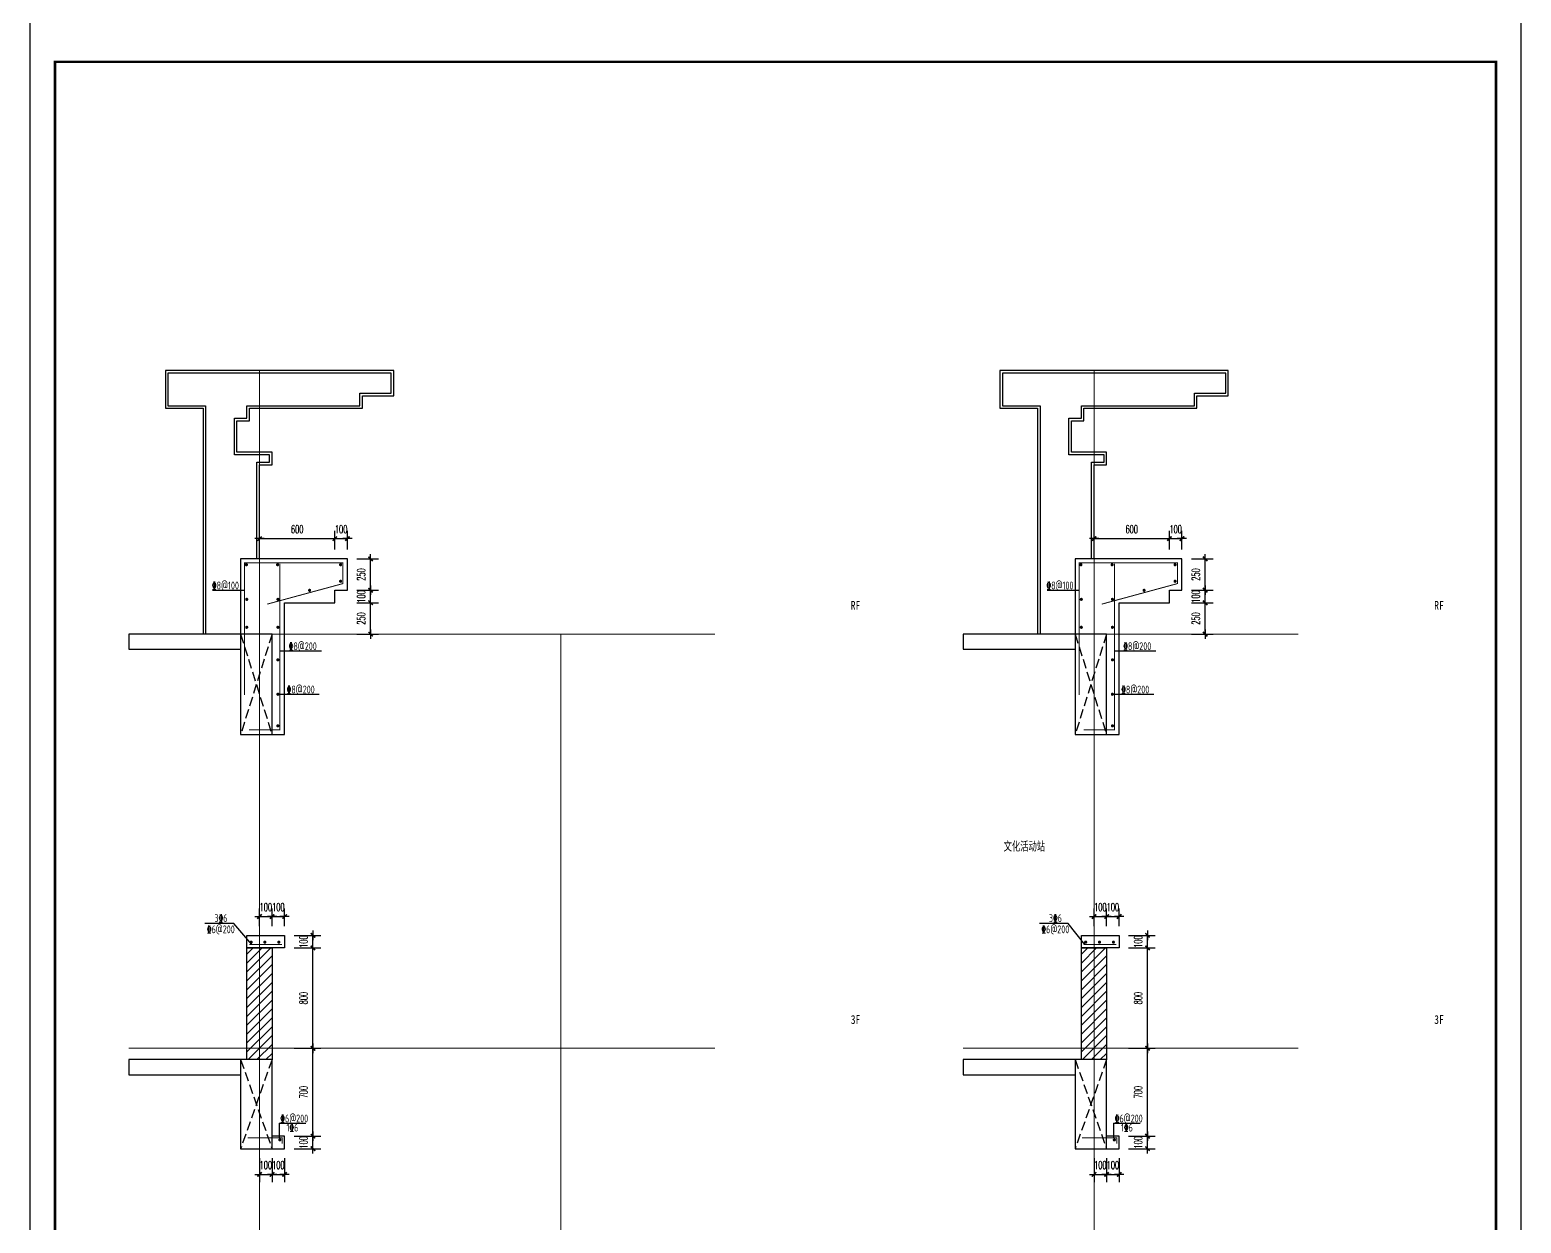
# Model space of a CAD drawing. Extents: x 169490 to 7584583, y -2399407 to 1374371.
# Drawn here: x 738419 to 750299, y 478631 to 488140 of the extents above; entities that cross this region are included whole.
import ezdxf

# ---------------------------------------------------------------- set-up
doc = ezdxf.new("R2010")
doc.units = 0
doc.header["$LTSCALE"] = 100
for name, pattern in [('ACAD_ISO10W100', [18.5, 12, -3, 0.5, -3]), ('DASH', [0.35, 0.25, -0.1]), ('DOTE', [2.42, 2, -0.2, 0.02, -0.2])]:
    doc.linetypes.add(name, pattern=pattern)
doc.layers.get('0').update_dxf_attribs({"linetype": 'CONTINUOUS'})
doc.layers.get('DEFPOINTS').update_dxf_attribs({"linetype": 'CONTINUOUS'})
for name, color, linetype in [('A-TEXT(房间)', 243, 'CONTINUOUS'), ('PUB_HATCH', 8, 'CONTINUOUS'), ('PUB_TEXT', 4, 'CONTINUOUS'), ('S-DETL-RBAR', 1, 'CONTINUOUS'), ('S-DETL-TEXT', 7, 'CONTINUOUS'), ('TEXT', 7, 'CONTINUOUS'), ('WALL', 7, 'CONTINUOUS'), ('图框', 140, 'CONTINUOUS'), ('尺寸标注', 3, 'CONTINUOUS'), ('立面-2', 45, 'CONTINUOUS')]:
    doc.layers.add(name, color=color, linetype=linetype)
doc.layers.add('DOTE', color=147, linetype='DOTE', lineweight=15)
doc.layers.add('rein', color=10, linetype='CONTINUOUS', lineweight=18)
doc.styles.add('DIM_FONT_T3', font='SIMPLEX', dxfattribs={"width": 0.494118, "bigfont": 'GBCBIG'})
doc.styles.add('TSSD_REIN', font='tssdeng.shx', dxfattribs={"width": 0.7, "bigfont": 'hztxt.shx'})
doc.styles.add('TXT', font='simplex.shx', dxfattribs={"width": 0.8, "bigfont": 'hztxt.shx'})
doc.styles.add('黑体', font='simhei.ttf', dxfattribs={"width": 0.7})
doc.dimstyles.new('DIMN100$TCH&&25', dxfattribs={"dimtxt": 63.75, "dimasz": 0.25, "dimexe": 62.5, "dimexo": 75, "dimgap": 43.125, "dimtad": 1, "dimdec": 0, "dimzin": 0, "dimdsep": 46, "dimtxsty": 'DIM_FONT_T3', "dimblk": '_DIMX', "dimcen": 0.09, "dimclrt": 7, "dimadec": 0, "dimazin": 0, "dimtfac": 1, "dimtdec": 0, "dimtix": 1, "dimtmove": 2, "dimatfit": 3, "dimldrblk": '_DIMX', "dimfxl": 10, "dimtolj": 1, "dimtzin": 0, "dimarcsym": 0})

# ---------------------------------------------------------------- blocks, each defined once
blk = doc.blocks.new('_DIMX')
blk.add_line((-150, 0), (150, 0))
at = {"const_width": 50}
blk.add_lwpolyline([(-70, -70), (70, 70)], dxfattribs=at)
blk = doc.blocks.new('*D338')
at = {"layer": 'DEFPOINTS', "color": 0, "transparency": 16777216}
for p in [(740449, 480925), (740675, 480925), (740449, 480825)]:
    blk.add_point(p, dxfattribs=at)
at = {"layer": '尺寸标注', "color": 0, "lineweight": -2, "transparency": 16777216}
for p, q in [((740524, 480925), (740737, 480925)), ((740675, 480925), (740675, 480925)), ((740675, 480825), (740675, 480925)), ((740524, 480825), (740737, 480825)), ((740675, 480825), (740675, 480824))]:
    blk.add_line(p, q, dxfattribs=at)
at = {"layer": '尺寸标注', "color": 0, "lineweight": -2, "transparency": 16777216, "xscale": 0.25, "yscale": 0.25, "zscale": 0.25}
for p, rotation in [((740675, 480925), 270), ((740675, 480825), 90)]:
    blk.add_blockref('_DIMX', p, dxfattribs=dict(at, rotation=rotation))
at = {"layer": '尺寸标注', "color": 7, "transparency": 16777216, "insert": (740600, 480875), "char_height": 63.8, "attachment_point": 5, "rotation": 90, "style": 'DIM_FONT_T3'}
blk.add_mtext('\\A1;100', dxfattribs=at)
blk = doc.blocks.new('*D339')
at = {"layer": 'DEFPOINTS', "color": 0, "transparency": 16777216}
for p in [(740449, 480825), (740675, 480825), (740449, 480025)]:
    blk.add_point(p, dxfattribs=at)
at = {"layer": '尺寸标注', "color": 0, "lineweight": -2, "transparency": 16777216}
for p, q in [((740524, 480825), (740737, 480825)), ((740675, 480025), (740675, 480825)), ((740524, 480025), (740737, 480025))]:
    blk.add_line(p, q, dxfattribs=at)
at = {"layer": '尺寸标注', "color": 0, "lineweight": -2, "transparency": 16777216, "xscale": 0.25, "yscale": 0.25, "zscale": 0.25}
for p, rotation in [((740675, 480825), 90), ((740675, 480025), 270)]:
    blk.add_blockref('_DIMX', p, dxfattribs=dict(at, rotation=rotation))
at = {"layer": '尺寸标注', "color": 7, "transparency": 16777216, "insert": (740600, 480425), "char_height": 63.8, "attachment_point": 5, "rotation": 90, "style": 'DIM_FONT_T3'}
blk.add_mtext('\\A1;800', dxfattribs=at)
blk = doc.blocks.new('*D340')
at = {"layer": 'DEFPOINTS', "color": 0, "transparency": 16777216}
for p in [(740449, 480025), (740675, 480025), (740449, 479325)]:
    blk.add_point(p, dxfattribs=at)
at = {"layer": '尺寸标注', "color": 0, "lineweight": -2, "transparency": 16777216}
for p, q in [((740524, 480025), (740737, 480025)), ((740675, 479325), (740675, 480025)), ((740524, 479325), (740737, 479325))]:
    blk.add_line(p, q, dxfattribs=at)
at = {"layer": '尺寸标注', "color": 0, "lineweight": -2, "transparency": 16777216, "xscale": 0.25, "yscale": 0.25, "zscale": 0.25}
for p, rotation in [((740675, 480025), 90), ((740675, 479325), 270)]:
    blk.add_blockref('_DIMX', p, dxfattribs=dict(at, rotation=rotation))
at = {"layer": '尺寸标注', "color": 7, "transparency": 16777216, "insert": (740600, 479675), "char_height": 63.8, "attachment_point": 5, "rotation": 90, "style": 'DIM_FONT_T3'}
blk.add_mtext('\\A1;700', dxfattribs=at)
blk = doc.blocks.new('*D341')
at = {"layer": 'DEFPOINTS', "color": 0, "transparency": 16777216}
for p in [(740449, 479325), (740675, 479325), (740449, 479225)]:
    blk.add_point(p, dxfattribs=at)
at = {"layer": '尺寸标注', "color": 0, "lineweight": -2, "transparency": 16777216}
for p, q in [((740524, 479325), (740737, 479325)), ((740675, 479325), (740675, 479326)), ((740675, 479225), (740675, 479325)), ((740524, 479225), (740737, 479225)), ((740675, 479225), (740675, 479225))]:
    blk.add_line(p, q, dxfattribs=at)
at = {"layer": '尺寸标注', "color": 0, "lineweight": -2, "transparency": 16777216, "xscale": 0.25, "yscale": 0.25, "zscale": 0.25}
for p, rotation in [((740675, 479325), 270), ((740675, 479225), 90)]:
    blk.add_blockref('_DIMX', p, dxfattribs=dict(at, rotation=rotation))
at = {"layer": '尺寸标注', "color": 7, "transparency": 16777216, "insert": (740600, 479275), "char_height": 63.8, "attachment_point": 5, "rotation": 90, "style": 'DIM_FONT_T3'}
blk.add_mtext('\\A1;100', dxfattribs=at)
blk = doc.blocks.new('*D342')
at = {"layer": 'DEFPOINTS', "color": 0, "transparency": 16777216}
for p in [(740349, 479225), (740449, 479225), (740449, 479020)]:
    blk.add_point(p, dxfattribs=at)
at = {"layer": '尺寸标注', "color": 0, "lineweight": -2, "transparency": 16777216}
for p, q in [((740349, 479150), (740349, 478958)), ((740449, 479150), (740449, 478958)), ((740349, 479020), (740348, 479020)), ((740349, 479020), (740449, 479020)), ((740449, 479020), (740449, 479020))]:
    blk.add_line(p, q, dxfattribs=at)
at = {"layer": '尺寸标注', "color": 0, "lineweight": -2, "transparency": 16777216, "xscale": 0.25, "yscale": 0.25, "zscale": 0.25}
blk.add_blockref('_DIMX', (740349, 479020), dxfattribs=at)
at = {"layer": '尺寸标注', "color": 0, "lineweight": -2, "transparency": 16777216, "xscale": 0.25, "yscale": 0.25, "zscale": 0.25, "rotation": 180}
blk.add_blockref('_DIMX', (740449, 479020), dxfattribs=at)
at = {"layer": '尺寸标注', "color": 7, "transparency": 16777216, "insert": (740399, 479095), "char_height": 63.8, "attachment_point": 5, "style": 'DIM_FONT_T3'}
blk.add_mtext('\\A1;100', dxfattribs=at)
blk = doc.blocks.new('*D343')
at = {"layer": 'DEFPOINTS', "color": 0, "transparency": 16777216}
for p in [(740449, 481075), (740349, 480924), (740449, 480924)]:
    blk.add_point(p, dxfattribs=at)
at = {"layer": '尺寸标注', "color": 0, "lineweight": -2, "transparency": 16777216}
for p, q in [((740349, 481075), (740348, 481075)), ((740349, 480999), (740349, 481138)), ((740349, 481075), (740449, 481075)), ((740449, 480999), (740449, 481138)), ((740449, 481075), (740449, 481075))]:
    blk.add_line(p, q, dxfattribs=at)
at = {"layer": '尺寸标注', "color": 0, "lineweight": -2, "transparency": 16777216, "xscale": 0.25, "yscale": 0.25, "zscale": 0.25}
blk.add_blockref('_DIMX', (740349, 481075), dxfattribs=at)
at = {"layer": '尺寸标注', "color": 0, "lineweight": -2, "transparency": 16777216, "xscale": 0.25, "yscale": 0.25, "zscale": 0.25, "rotation": 180}
blk.add_blockref('_DIMX', (740449, 481075), dxfattribs=at)
at = {"layer": '尺寸标注', "color": 7, "transparency": 16777216, "insert": (740399, 481150), "char_height": 63.8, "attachment_point": 5, "style": 'DIM_FONT_T3'}
blk.add_mtext('\\A1;100', dxfattribs=at)
blk = doc.blocks.new('*D344')
at = {"layer": 'DEFPOINTS', "color": 0, "transparency": 16777216}
for p in [(740949, 484086), (740849, 483925), (740949, 483925)]:
    blk.add_point(p, dxfattribs=at)
at = {"layer": '尺寸标注', "color": 0, "lineweight": -2, "transparency": 16777216}
for p, q in [((740849, 484000), (740849, 484148)), ((740949, 484000), (740949, 484148)), ((740849, 484086), (740848, 484086)), ((740849, 484086), (740949, 484086)), ((740949, 484086), (740949, 484086))]:
    blk.add_line(p, q, dxfattribs=at)
at = {"layer": '尺寸标注', "color": 0, "lineweight": -2, "transparency": 16777216, "xscale": 0.25, "yscale": 0.25, "zscale": 0.25}
blk.add_blockref('_DIMX', (740849, 484086), dxfattribs=at)
at = {"layer": '尺寸标注', "color": 0, "lineweight": -2, "transparency": 16777216, "xscale": 0.25, "yscale": 0.25, "zscale": 0.25, "rotation": 180}
blk.add_blockref('_DIMX', (740949, 484086), dxfattribs=at)
at = {"layer": '尺寸标注', "color": 7, "transparency": 16777216, "insert": (740899, 484161), "char_height": 63.8, "attachment_point": 5, "style": 'DIM_FONT_T3'}
blk.add_mtext('\\A1;100', dxfattribs=at)
blk = doc.blocks.new('*D345')
at = {"layer": 'DEFPOINTS', "color": 0, "transparency": 16777216}
for p in [(740849, 484086), (740249, 483925), (740849, 483925)]:
    blk.add_point(p, dxfattribs=at)
at = {"layer": '尺寸标注', "color": 0, "lineweight": -2, "transparency": 16777216}
for p, q in [((740249, 484000), (740249, 484148)), ((740849, 484000), (740849, 484148)), ((740249, 484086), (740849, 484086))]:
    blk.add_line(p, q, dxfattribs=at)
at = {"layer": '尺寸标注', "color": 0, "lineweight": -2, "transparency": 16777216, "xscale": 0.25, "yscale": 0.25, "zscale": 0.25, "rotation": 180}
blk.add_blockref('_DIMX', (740249, 484086), dxfattribs=at)
at = {"layer": '尺寸标注', "color": 0, "lineweight": -2, "transparency": 16777216, "xscale": 0.25, "yscale": 0.25, "zscale": 0.25}
blk.add_blockref('_DIMX', (740849, 484086), dxfattribs=at)
at = {"layer": '尺寸标注', "color": 7, "transparency": 16777216, "insert": (740549, 484161), "char_height": 63.8, "attachment_point": 5, "style": 'DIM_FONT_T3'}
blk.add_mtext('\\A1;600', dxfattribs=at)
blk = doc.blocks.new('*D346')
at = {"layer": 'DEFPOINTS', "color": 0, "transparency": 16777216}
for p in [(740949, 483925), (741134, 483925), (740949, 483675)]:
    blk.add_point(p, dxfattribs=at)
at = {"layer": '尺寸标注', "color": 0, "lineweight": -2, "transparency": 16777216}
for p, q in [((741024, 483925), (741197, 483925)), ((741134, 483675), (741134, 483925)), ((741024, 483675), (741197, 483675))]:
    blk.add_line(p, q, dxfattribs=at)
at = {"layer": '尺寸标注', "color": 0, "lineweight": -2, "transparency": 16777216, "xscale": 0.25, "yscale": 0.25, "zscale": 0.25}
for p, rotation in [((741134, 483925), 90), ((741134, 483675), 270)]:
    blk.add_blockref('_DIMX', p, dxfattribs=dict(at, rotation=rotation))
at = {"layer": '尺寸标注', "color": 7, "transparency": 16777216, "insert": (741059, 483800), "char_height": 63.8, "attachment_point": 5, "rotation": 90, "style": 'DIM_FONT_T3'}
blk.add_mtext('\\A1;250', dxfattribs=at)
blk = doc.blocks.new('*D347')
at = {"layer": 'DEFPOINTS', "color": 0, "transparency": 16777216}
for p in [(740949, 483675), (741134, 483675), (740949, 483575)]:
    blk.add_point(p, dxfattribs=at)
at = {"layer": '尺寸标注', "color": 0, "lineweight": -2, "transparency": 16777216}
for p, q in [((741024, 483675), (741197, 483675)), ((741134, 483675), (741134, 483675)), ((741134, 483575), (741134, 483675)), ((741024, 483575), (741197, 483575)), ((741134, 483575), (741134, 483574))]:
    blk.add_line(p, q, dxfattribs=at)
at = {"layer": '尺寸标注', "color": 0, "lineweight": -2, "transparency": 16777216, "xscale": 0.25, "yscale": 0.25, "zscale": 0.25}
for p, rotation in [((741134, 483675), 270), ((741134, 483575), 90)]:
    blk.add_blockref('_DIMX', p, dxfattribs=dict(at, rotation=rotation))
at = {"layer": '尺寸标注', "color": 7, "transparency": 16777216, "insert": (741059, 483625), "char_height": 63.8, "attachment_point": 5, "rotation": 90, "style": 'DIM_FONT_T3'}
blk.add_mtext('\\A1;100', dxfattribs=at)
blk = doc.blocks.new('*D348')
at = {"layer": 'DEFPOINTS', "color": 0, "transparency": 16777216}
for p in [(740949, 483575), (741134, 483575), (740949, 483325)]:
    blk.add_point(p, dxfattribs=at)
at = {"layer": '尺寸标注', "color": 0, "lineweight": -2, "transparency": 16777216}
for p, q in [((741024, 483575), (741197, 483575)), ((741134, 483325), (741134, 483575)), ((741024, 483325), (741197, 483325))]:
    blk.add_line(p, q, dxfattribs=at)
at = {"layer": '尺寸标注', "color": 0, "lineweight": -2, "transparency": 16777216, "xscale": 0.25, "yscale": 0.25, "zscale": 0.25}
for p, rotation in [((741134, 483575), 90), ((741134, 483325), 270)]:
    blk.add_blockref('_DIMX', p, dxfattribs=dict(at, rotation=rotation))
at = {"layer": '尺寸标注', "color": 7, "transparency": 16777216, "insert": (741059, 483450), "char_height": 63.8, "attachment_point": 5, "rotation": 90, "style": 'DIM_FONT_T3'}
blk.add_mtext('\\A1;250', dxfattribs=at)
blk = doc.blocks.new('*D545')
at = {"layer": 'DEFPOINTS', "color": 0, "transparency": 16777216}
for p in [(740249, 479225), (740349, 479225), (740349, 479020)]:
    blk.add_point(p, dxfattribs=at)
at = {"layer": '尺寸标注', "color": 0, "lineweight": -2, "transparency": 16777216}
for p, q in [((740249, 479150), (740249, 478958)), ((740349, 479150), (740349, 478958)), ((740249, 479020), (740248, 479020)), ((740249, 479020), (740349, 479020)), ((740349, 479020), (740349, 479020))]:
    blk.add_line(p, q, dxfattribs=at)
at = {"layer": '尺寸标注', "color": 0, "lineweight": -2, "transparency": 16777216, "xscale": 0.25, "yscale": 0.25, "zscale": 0.25}
blk.add_blockref('_DIMX', (740249, 479020), dxfattribs=at)
at = {"layer": '尺寸标注', "color": 0, "lineweight": -2, "transparency": 16777216, "xscale": 0.25, "yscale": 0.25, "zscale": 0.25, "rotation": 180}
blk.add_blockref('_DIMX', (740349, 479020), dxfattribs=at)
at = {"layer": '尺寸标注', "color": 7, "transparency": 16777216, "insert": (740299, 479095), "char_height": 63.8, "attachment_point": 5, "style": 'DIM_FONT_T3'}
blk.add_mtext('\\A1;100', dxfattribs=at)
blk = doc.blocks.new('*D546')
at = {"layer": 'DEFPOINTS', "color": 0, "transparency": 16777216}
for p in [(740349, 481075), (740249, 480924), (740349, 480924)]:
    blk.add_point(p, dxfattribs=at)
at = {"layer": '尺寸标注', "color": 0, "lineweight": -2, "transparency": 16777216}
for p, q in [((740249, 481075), (740248, 481075)), ((740249, 480999), (740249, 481138)), ((740249, 481075), (740349, 481075)), ((740349, 480999), (740349, 481138)), ((740349, 481075), (740349, 481075))]:
    blk.add_line(p, q, dxfattribs=at)
at = {"layer": '尺寸标注', "color": 0, "lineweight": -2, "transparency": 16777216, "xscale": 0.25, "yscale": 0.25, "zscale": 0.25}
blk.add_blockref('_DIMX', (740249, 481075), dxfattribs=at)
at = {"layer": '尺寸标注', "color": 0, "lineweight": -2, "transparency": 16777216, "xscale": 0.25, "yscale": 0.25, "zscale": 0.25, "rotation": 180}
blk.add_blockref('_DIMX', (740349, 481075), dxfattribs=at)
at = {"layer": '尺寸标注', "color": 7, "transparency": 16777216, "insert": (740299, 481150), "char_height": 63.8, "attachment_point": 5, "style": 'DIM_FONT_T3'}
blk.add_mtext('\\A1;100', dxfattribs=at)
blk = doc.blocks.new('*D551')
at = {"layer": 'DEFPOINTS', "color": 0, "transparency": 16777216}
for p in [(747597, 484086), (747497, 483925), (747597, 483925)]:
    blk.add_point(p, dxfattribs=at)
at = {"layer": '尺寸标注', "color": 0, "lineweight": -2, "transparency": 16777216}
for p, q in [((747497, 484000), (747497, 484148)), ((747597, 484000), (747597, 484148)), ((747496, 484086), (747496, 484086)), ((747497, 484086), (747597, 484086)), ((747597, 484086), (747597, 484086))]:
    blk.add_line(p, q, dxfattribs=at)
at = {"layer": '尺寸标注', "color": 0, "lineweight": -2, "transparency": 16777216, "xscale": 0.25, "yscale": 0.25, "zscale": 0.25}
blk.add_blockref('_DIMX', (747497, 484086), dxfattribs=at)
at = {"layer": '尺寸标注', "color": 0, "lineweight": -2, "transparency": 16777216, "xscale": 0.25, "yscale": 0.25, "zscale": 0.25, "rotation": 180}
blk.add_blockref('_DIMX', (747597, 484086), dxfattribs=at)
at = {"layer": '尺寸标注', "color": 7, "transparency": 16777216, "insert": (747547, 484161), "char_height": 63.8, "attachment_point": 5, "style": 'DIM_FONT_T3'}
blk.add_mtext('\\A1;100', dxfattribs=at)
blk = doc.blocks.new('*D552')
at = {"layer": 'DEFPOINTS', "color": 0, "transparency": 16777216}
for p in [(747497, 484086), (746897, 483925), (747497, 483925)]:
    blk.add_point(p, dxfattribs=at)
at = {"layer": '尺寸标注', "color": 0, "lineweight": -2, "transparency": 16777216}
for p, q in [((746897, 484000), (746897, 484148)), ((747497, 484000), (747497, 484148)), ((746897, 484086), (747496, 484086))]:
    blk.add_line(p, q, dxfattribs=at)
at = {"layer": '尺寸标注', "color": 0, "lineweight": -2, "transparency": 16777216, "xscale": 0.25, "yscale": 0.25, "zscale": 0.25, "rotation": 180}
blk.add_blockref('_DIMX', (746897, 484086), dxfattribs=at)
at = {"layer": '尺寸标注', "color": 0, "lineweight": -2, "transparency": 16777216, "xscale": 0.25, "yscale": 0.25, "zscale": 0.25}
blk.add_blockref('_DIMX', (747497, 484086), dxfattribs=at)
at = {"layer": '尺寸标注', "color": 7, "transparency": 16777216, "insert": (747197, 484161), "char_height": 63.8, "attachment_point": 5, "style": 'DIM_FONT_T3'}
blk.add_mtext('\\A1;600', dxfattribs=at)
blk = doc.blocks.new('*D553')
at = {"layer": 'DEFPOINTS', "color": 0, "transparency": 16777216}
for p in [(747597, 483925), (747782, 483925), (747597, 483675)]:
    blk.add_point(p, dxfattribs=at)
at = {"layer": '尺寸标注', "color": 0, "lineweight": -2, "transparency": 16777216}
for p, q in [((747672, 483925), (747845, 483925)), ((747782, 483675), (747782, 483925)), ((747672, 483675), (747845, 483675))]:
    blk.add_line(p, q, dxfattribs=at)
at = {"layer": '尺寸标注', "color": 0, "lineweight": -2, "transparency": 16777216, "xscale": 0.25, "yscale": 0.25, "zscale": 0.25}
for p, rotation in [((747782, 483925), 90), ((747782, 483675), 270)]:
    blk.add_blockref('_DIMX', p, dxfattribs=dict(at, rotation=rotation))
at = {"layer": '尺寸标注', "color": 7, "transparency": 16777216, "insert": (747707, 483800), "char_height": 63.8, "attachment_point": 5, "rotation": 90, "style": 'DIM_FONT_T3'}
blk.add_mtext('\\A1;250', dxfattribs=at)
blk = doc.blocks.new('*D554')
at = {"layer": 'DEFPOINTS', "color": 0, "transparency": 16777216}
for p in [(747597, 483675), (747782, 483675), (747597, 483575)]:
    blk.add_point(p, dxfattribs=at)
at = {"layer": '尺寸标注', "color": 0, "lineweight": -2, "transparency": 16777216}
for p, q in [((747672, 483675), (747845, 483675)), ((747782, 483675), (747782, 483675)), ((747782, 483575), (747782, 483675)), ((747672, 483575), (747845, 483575)), ((747782, 483575), (747782, 483574))]:
    blk.add_line(p, q, dxfattribs=at)
at = {"layer": '尺寸标注', "color": 0, "lineweight": -2, "transparency": 16777216, "xscale": 0.25, "yscale": 0.25, "zscale": 0.25}
for p, rotation in [((747782, 483675), 270), ((747782, 483575), 90)]:
    blk.add_blockref('_DIMX', p, dxfattribs=dict(at, rotation=rotation))
at = {"layer": '尺寸标注', "color": 7, "transparency": 16777216, "insert": (747707, 483625), "char_height": 63.8, "attachment_point": 5, "rotation": 90, "style": 'DIM_FONT_T3'}
blk.add_mtext('\\A1;100', dxfattribs=at)
blk = doc.blocks.new('*D555')
at = {"layer": 'DEFPOINTS', "color": 0, "transparency": 16777216}
for p in [(747597, 483575), (747782, 483575), (747597, 483325)]:
    blk.add_point(p, dxfattribs=at)
at = {"layer": '尺寸标注', "color": 0, "lineweight": -2, "transparency": 16777216}
for p, q in [((747672, 483575), (747845, 483575)), ((747782, 483325), (747782, 483575)), ((747672, 483325), (747845, 483325))]:
    blk.add_line(p, q, dxfattribs=at)
at = {"layer": '尺寸标注', "color": 0, "lineweight": -2, "transparency": 16777216, "xscale": 0.25, "yscale": 0.25, "zscale": 0.25}
for p, rotation in [((747782, 483575), 90), ((747782, 483325), 270)]:
    blk.add_blockref('_DIMX', p, dxfattribs=dict(at, rotation=rotation))
at = {"layer": '尺寸标注', "color": 7, "transparency": 16777216, "insert": (747707, 483450), "char_height": 63.8, "attachment_point": 5, "rotation": 90, "style": 'DIM_FONT_T3'}
blk.add_mtext('\\A1;250', dxfattribs=at)
blk = doc.blocks.new('*D556')
at = {"layer": 'DEFPOINTS', "color": 0, "transparency": 16777216}
for p in [(747097, 480925), (747323, 480925), (747097, 480825)]:
    blk.add_point(p, dxfattribs=at)
at = {"layer": '尺寸标注', "color": 0, "lineweight": -2, "transparency": 16777216}
for p, q in [((747172, 480925), (747385, 480925)), ((747323, 480925), (747323, 480925)), ((747323, 480825), (747323, 480925)), ((747172, 480825), (747385, 480825)), ((747323, 480825), (747323, 480824))]:
    blk.add_line(p, q, dxfattribs=at)
at = {"layer": '尺寸标注', "color": 0, "lineweight": -2, "transparency": 16777216, "xscale": 0.25, "yscale": 0.25, "zscale": 0.25}
for p, rotation in [((747323, 480925), 270), ((747323, 480825), 90)]:
    blk.add_blockref('_DIMX', p, dxfattribs=dict(at, rotation=rotation))
at = {"layer": '尺寸标注', "color": 7, "transparency": 16777216, "insert": (747248, 480875), "char_height": 63.8, "attachment_point": 5, "rotation": 90, "style": 'DIM_FONT_T3'}
blk.add_mtext('\\A1;100', dxfattribs=at)
blk = doc.blocks.new('*D557')
at = {"layer": 'DEFPOINTS', "color": 0, "transparency": 16777216}
for p in [(747097, 480825), (747323, 480825), (747097, 480025)]:
    blk.add_point(p, dxfattribs=at)
at = {"layer": '尺寸标注', "color": 0, "lineweight": -2, "transparency": 16777216}
for p, q in [((747172, 480825), (747385, 480825)), ((747323, 480025), (747323, 480825)), ((747172, 480025), (747385, 480025))]:
    blk.add_line(p, q, dxfattribs=at)
at = {"layer": '尺寸标注', "color": 0, "lineweight": -2, "transparency": 16777216, "xscale": 0.25, "yscale": 0.25, "zscale": 0.25}
for p, rotation in [((747323, 480825), 90), ((747323, 480025), 270)]:
    blk.add_blockref('_DIMX', p, dxfattribs=dict(at, rotation=rotation))
at = {"layer": '尺寸标注', "color": 7, "transparency": 16777216, "insert": (747248, 480425), "char_height": 63.8, "attachment_point": 5, "rotation": 90, "style": 'DIM_FONT_T3'}
blk.add_mtext('\\A1;800', dxfattribs=at)
blk = doc.blocks.new('*D558')
at = {"layer": 'DEFPOINTS', "color": 0, "transparency": 16777216}
for p in [(747097, 480025), (747323, 480025), (747097, 479325)]:
    blk.add_point(p, dxfattribs=at)
at = {"layer": '尺寸标注', "color": 0, "lineweight": -2, "transparency": 16777216}
for p, q in [((747172, 480025), (747385, 480025)), ((747323, 479325), (747323, 480025)), ((747172, 479325), (747385, 479325))]:
    blk.add_line(p, q, dxfattribs=at)
at = {"layer": '尺寸标注', "color": 0, "lineweight": -2, "transparency": 16777216, "xscale": 0.25, "yscale": 0.25, "zscale": 0.25}
for p, rotation in [((747323, 480025), 90), ((747323, 479325), 270)]:
    blk.add_blockref('_DIMX', p, dxfattribs=dict(at, rotation=rotation))
at = {"layer": '尺寸标注', "color": 7, "transparency": 16777216, "insert": (747248, 479675), "char_height": 63.8, "attachment_point": 5, "rotation": 90, "style": 'DIM_FONT_T3'}
blk.add_mtext('\\A1;700', dxfattribs=at)
blk = doc.blocks.new('*D559')
at = {"layer": 'DEFPOINTS', "color": 0, "transparency": 16777216}
for p in [(747097, 479325), (747323, 479325), (747097, 479225)]:
    blk.add_point(p, dxfattribs=at)
at = {"layer": '尺寸标注', "color": 0, "lineweight": -2, "transparency": 16777216}
for p, q in [((747172, 479325), (747385, 479325)), ((747323, 479325), (747323, 479326)), ((747323, 479225), (747323, 479325)), ((747172, 479225), (747385, 479225)), ((747323, 479225), (747323, 479225))]:
    blk.add_line(p, q, dxfattribs=at)
at = {"layer": '尺寸标注', "color": 0, "lineweight": -2, "transparency": 16777216, "xscale": 0.25, "yscale": 0.25, "zscale": 0.25}
for p, rotation in [((747323, 479325), 270), ((747323, 479225), 90)]:
    blk.add_blockref('_DIMX', p, dxfattribs=dict(at, rotation=rotation))
at = {"layer": '尺寸标注', "color": 7, "transparency": 16777216, "insert": (747248, 479275), "char_height": 63.8, "attachment_point": 5, "rotation": 90, "style": 'DIM_FONT_T3'}
blk.add_mtext('\\A1;100', dxfattribs=at)
blk = doc.blocks.new('*D560')
at = {"layer": 'DEFPOINTS', "color": 0, "transparency": 16777216}
for p in [(746997, 479225), (747097, 479225), (747097, 479020)]:
    blk.add_point(p, dxfattribs=at)
at = {"layer": '尺寸标注', "color": 0, "lineweight": -2, "transparency": 16777216}
for p, q in [((746997, 479150), (746997, 478958)), ((747097, 479150), (747097, 478958)), ((746996, 479020), (746996, 479020)), ((746997, 479020), (747097, 479020)), ((747097, 479020), (747097, 479020))]:
    blk.add_line(p, q, dxfattribs=at)
at = {"layer": '尺寸标注', "color": 0, "lineweight": -2, "transparency": 16777216, "xscale": 0.25, "yscale": 0.25, "zscale": 0.25}
blk.add_blockref('_DIMX', (746997, 479020), dxfattribs=at)
at = {"layer": '尺寸标注', "color": 0, "lineweight": -2, "transparency": 16777216, "xscale": 0.25, "yscale": 0.25, "zscale": 0.25, "rotation": 180}
blk.add_blockref('_DIMX', (747097, 479020), dxfattribs=at)
at = {"layer": '尺寸标注', "color": 7, "transparency": 16777216, "insert": (747047, 479095), "char_height": 63.8, "attachment_point": 5, "style": 'DIM_FONT_T3'}
blk.add_mtext('\\A1;100', dxfattribs=at)
blk = doc.blocks.new('*D561')
at = {"layer": 'DEFPOINTS', "color": 0, "transparency": 16777216}
for p in [(747097, 481075), (746997, 480924), (747097, 480924)]:
    blk.add_point(p, dxfattribs=at)
at = {"layer": '尺寸标注', "color": 0, "lineweight": -2, "transparency": 16777216}
for p, q in [((746996, 481075), (746996, 481075)), ((746997, 480999), (746997, 481138)), ((746997, 481075), (747097, 481075)), ((747097, 480999), (747097, 481138)), ((747097, 481075), (747097, 481075))]:
    blk.add_line(p, q, dxfattribs=at)
at = {"layer": '尺寸标注', "color": 0, "lineweight": -2, "transparency": 16777216, "xscale": 0.25, "yscale": 0.25, "zscale": 0.25}
blk.add_blockref('_DIMX', (746997, 481075), dxfattribs=at)
at = {"layer": '尺寸标注', "color": 0, "lineweight": -2, "transparency": 16777216, "xscale": 0.25, "yscale": 0.25, "zscale": 0.25, "rotation": 180}
blk.add_blockref('_DIMX', (747097, 481075), dxfattribs=at)
at = {"layer": '尺寸标注', "color": 7, "transparency": 16777216, "insert": (747047, 481150), "char_height": 63.8, "attachment_point": 5, "style": 'DIM_FONT_T3'}
blk.add_mtext('\\A1;100', dxfattribs=at)
blk = doc.blocks.new('*D562')
at = {"layer": 'DEFPOINTS', "color": 0, "transparency": 16777216}
for p in [(746897, 479225), (746997, 479225), (746997, 479020)]:
    blk.add_point(p, dxfattribs=at)
at = {"layer": '尺寸标注', "color": 0, "lineweight": -2, "transparency": 16777216}
for p, q in [((746897, 479150), (746897, 478958)), ((746997, 479150), (746997, 478958)), ((746896, 479020), (746896, 479020)), ((746897, 479020), (746997, 479020)), ((746997, 479020), (746997, 479020))]:
    blk.add_line(p, q, dxfattribs=at)
at = {"layer": '尺寸标注', "color": 0, "lineweight": -2, "transparency": 16777216, "xscale": 0.25, "yscale": 0.25, "zscale": 0.25}
blk.add_blockref('_DIMX', (746897, 479020), dxfattribs=at)
at = {"layer": '尺寸标注', "color": 0, "lineweight": -2, "transparency": 16777216, "xscale": 0.25, "yscale": 0.25, "zscale": 0.25, "rotation": 180}
blk.add_blockref('_DIMX', (746997, 479020), dxfattribs=at)
at = {"layer": '尺寸标注', "color": 7, "transparency": 16777216, "insert": (746947, 479095), "char_height": 63.8, "attachment_point": 5, "style": 'DIM_FONT_T3'}
blk.add_mtext('\\A1;100', dxfattribs=at)
blk = doc.blocks.new('*D563')
at = {"layer": 'DEFPOINTS', "color": 0, "transparency": 16777216}
for p in [(746997, 481075), (746897, 480924), (746997, 480924)]:
    blk.add_point(p, dxfattribs=at)
at = {"layer": '尺寸标注', "color": 0, "lineweight": -2, "transparency": 16777216}
for p, q in [((746896, 481075), (746896, 481075)), ((746897, 480999), (746897, 481138)), ((746897, 481075), (746997, 481075)), ((746997, 480999), (746997, 481138)), ((746997, 481075), (746997, 481075))]:
    blk.add_line(p, q, dxfattribs=at)
at = {"layer": '尺寸标注', "color": 0, "lineweight": -2, "transparency": 16777216, "xscale": 0.25, "yscale": 0.25, "zscale": 0.25}
blk.add_blockref('_DIMX', (746897, 481075), dxfattribs=at)
at = {"layer": '尺寸标注', "color": 0, "lineweight": -2, "transparency": 16777216, "xscale": 0.25, "yscale": 0.25, "zscale": 0.25, "rotation": 180}
blk.add_blockref('_DIMX', (746997, 481075), dxfattribs=at)
at = {"layer": '尺寸标注', "color": 7, "transparency": 16777216, "insert": (746947, 481150), "char_height": 63.8, "attachment_point": 5, "style": 'DIM_FONT_T3'}
blk.add_mtext('\\A1;100', dxfattribs=at)
blk = doc.blocks.new('qhhhh')
at = {"layer": 'rein', "const_width": 7.5}
blk.add_lwpolyline([(5815537, -2281248), (5815798, -2281248)], dxfattribs=at)
at = {"layer": 'rein', "const_width": 12.5}
for points in [[(5815546, -2281230, 1), (5815559, -2281230, 1)], [(5815656, -2281230, 1), (5815669, -2281230, 1)], [(5815768, -2281230, 1), (5815780, -2281230, 1)]]:
    blk.add_lwpolyline(points, format="xyb", close=True, dxfattribs=at)
at = {"layer": 'TEXT', "color": 7}
for p, q in [((5815414, -2281082, 0), (5815185, -2281082, 0)), ((5815546, -2281248), (5815414, -2281082, 0))]:
    blk.add_line(p, q, dxfattribs=at)
at = {"layer": 'TEXT', "color": 7, "style": 'TSSD_REIN', "width": 0.7}
for s, p in [('3%%1326', (5815260, -2281070, 4)), ('%%1326@200', (5815200, -2281159, 4))]:
    blk.add_text(s, height=62.5, dxfattribs=at).set_placement(p)

msp = doc.modelspace()

# ---------------------------------------------------------------- hatches: boundary and pattern name
at = {"layer": 'PUB_HATCH'}
h = msp.add_hatch(dxfattribs=at)
h.set_pattern_fill('普通砖', color=256, scale=20, style=0)
h.set_pattern_definition([(45, (-572478.66, -145534.774), (-35.3553532, 35.3553532), [])])
h.paths.add_polyline_path([(740148.8, 480824.8), (740348.8, 480824.8), (740348.8, 479934.8), (740148.8, 479934.8)])
h = msp.add_hatch(dxfattribs=at)
h.set_pattern_fill('普通砖', color=256, scale=20, style=0)
h.set_pattern_definition([(45, (-565830.893, -145534.774), (-35.3553532, 35.3553532), [])])
h.paths.add_polyline_path([(746796.6, 480824.8), (746996.6, 480824.8), (746996.6, 479934.8), (746796.6, 479934.8)])

# ---------------------------------------------------------------- linework, layer by layer
for p, q in [((740043.7, 481019, 0), (739814.4, 481019, 0)), ((740186.7, 480852.9), (740043.7, 481019, 0))]:
    msp.add_line(p, q)
at = {"layer": 'DOTE', "linetype": 'ACAD_ISO10W100', "ltscale": 100}
for p, q in [((740248.8, 485424.8), (740248.8, 471224.8)), ((746896.6, 485424.8), (746896.6, 471224.8)), ((739207, 483324.8), (743876, 483324.8)), ((742648.8, 483324.8), (742648.8, 471224.8)), ((745854.8, 483324.8), (748523.7, 483324.8)), ((739207, 480024.8), (743876, 480024.8)), ((745854.8, 480024.8), (748523.7, 480024.8))]:
    msp.add_line(p, q, dxfattribs=at)
at = {"layer": 'rein', "const_width": 7.5}
msp.add_lwpolyline([(740167, 480852.9), (740427.2, 480852.9)], dxfattribs=at)
at = {"layer": 'rein', "const_width": 12.5}
for points in [[(740175.7, 480870.7, 1), (740188.2, 480870.7, 1)], [(740285.6, 480870.7, 1), (740298.1, 480870.7, 1)], [(740397.1, 480870.7, 1), (740409.6, 480870.7, 1)]]:
    msp.add_lwpolyline(points, format="xyb", close=True, dxfattribs=at)
at = {"layer": 'S-DETL-RBAR', "const_width": 7.5}
for points in [[(740130, 482840.3), (740130, 483893.9), (740912.9, 483893.9), (740912.9, 483727.7), (740310.5, 483564.2)], [(740411.8, 483885.9), (740411.8, 482563.1), (740166, 482563.1)], [(746777.7, 482840.3), (746777.7, 483893.9), (747560.7, 483893.9), (747560.7, 483727.7), (746958.3, 483564.2)], [(747059.6, 483885.9), (747059.6, 482563.1), (746813.7, 482563.1)], [(740429.9, 479264.7), (740429.9, 479310.7), (740153.7, 479310.7)], [(747077.7, 479264.7), (747077.7, 479310.7), (746801.5, 479310.7)]]:
    msp.add_lwpolyline(points, dxfattribs=at)
at = {"layer": 'S-DETL-RBAR', "const_width": 12.5}
for points in [[(740138.3, 483878.1, 1), (740150.8, 483878.1, 1)], [(740386.8, 483878.1, 1), (740399.3, 483878.1, 1)], [(740888.6, 483878.1, 1), (740901.1, 483878.1, 1)], [(746786, 483878.1, 1), (746798.5, 483878.1, 1)], [(747034.6, 483878.1, 1), (747047.1, 483878.1, 1)], [(747536.3, 483878.1, 1), (747548.8, 483878.1, 1)], [(740888.6, 483746.3, 1), (740901.1, 483746.3, 1)], [(747536.3, 483746.3, 1), (747548.8, 483746.3, 1)], [(740641.4, 483674.2, 1), (740653.9, 483674.2, 1)], [(747289.2, 483674.2, 1), (747301.7, 483674.2, 1)], [(740141.4, 483602.3, 1), (740153.9, 483602.3, 1)], [(740389.2, 483602.3, 1), (740401.7, 483602.3, 1)], [(746789.2, 483602.3, 1), (746801.7, 483602.3, 1)], [(747037, 483602.3, 1), (747049.5, 483602.3, 1)], [(740141.4, 483379.6, 1), (740153.9, 483379.6, 1)], [(740389.2, 483379.6, 1), (740401.7, 483379.6, 1)], [(746789.2, 483379.6, 1), (746801.7, 483379.6, 1)], [(747037, 483379.6, 1), (747049.5, 483379.6, 1)], [(740389.2, 483120.5, 1), (740401.7, 483120.5, 1)], [(747037, 483120.5, 1), (747049.5, 483120.5, 1)], [(740389.2, 482845.9, 1), (740401.7, 482845.9, 1)], [(747037, 482845.9, 1), (747049.5, 482845.9, 1)], [(740389.2, 482594.5, 1), (740401.7, 482594.5, 1)], [(747037, 482594.5, 1), (747049.5, 482594.5, 1)], [(740404.6, 479295.2, 1), (740417.1, 479295.2, 1)], [(747052.3, 479295.2, 1), (747064.8, 479295.2, 1)]]:
    msp.add_lwpolyline(points, format="xyb", close=True, dxfattribs=at)
at = {"layer": 'S-DETL-TEXT'}
for p, q in [((739875.2, 483675.5), (740130, 483675.5)), ((746523, 483675.5), (746777.7, 483675.5)), ((740411.8, 483191.2), (740741.5, 483191.2)), ((747059.6, 483191.2), (747389.2, 483191.2)), ((740395.5, 482845.9), (740725.1, 482845.9)), ((747043.2, 482845.9), (747372.9, 482845.9)), ((740404.7, 479428.2), (740617.5, 479428.2)), ((740404.7, 479428.2), (740404.7, 479310.7)), ((747052.5, 479428.2), (747265.2, 479428.2)), ((747052.5, 479428.2), (747052.5, 479310.7))]:
    msp.add_line(p, q, dxfattribs=at)
at = {"layer": 'WALL'}
for p, q in [((740948.8, 483924.8), (740098.8, 483924.8)), ((740098.8, 483924.8), (740098.8, 483324.8)), ((740948.8, 483674.8), (740948.8, 483924.8)), ((747596.6, 483924.8), (746746.6, 483924.8)), ((746746.6, 483924.8), (746746.6, 483324.8)), ((747596.6, 483674.8), (747596.6, 483924.8)), ((740848.8, 483574.8), (740848.8, 483674.8)), ((740848.8, 483674.8), (740948.8, 483674.8)), ((747496.6, 483574.8), (747496.6, 483674.8)), ((747496.6, 483674.8), (747596.6, 483674.8)), ((740448.8, 482524.8), (740448.8, 483574.8)), ((740448.8, 483574.8), (740848.8, 483574.8)), ((747096.6, 482524.8), (747096.6, 483574.8)), ((747096.6, 483574.8), (747496.6, 483574.8)), ((740098.8, 483324.8), (739207, 483324.8)), ((739207, 483324.8), (739207, 483204.8)), ((746746.6, 483324.8), (745854.8, 483324.8)), ((745854.8, 483324.8), (745854.8, 483204.8)), ((739207, 483204.8), (740098.8, 483204.8)), ((740098.8, 483204.8), (740098.8, 482524.8)), ((745854.8, 483204.8), (746746.6, 483204.8)), ((746746.6, 483204.8), (746746.6, 482524.8)), ((740098.8, 482524.8), (740448.8, 482524.8)), ((746746.6, 482524.8), (747096.6, 482524.8)), ((740148.8, 480924.8), (740448.8, 480924.8)), ((740148.8, 480824.8), (740148.8, 480924.8)), ((740448.8, 480924.8), (740448.8, 480824.8)), ((746796.6, 480924.8), (747096.6, 480924.8)), ((746796.6, 480824.8), (746796.6, 480924.8)), ((747096.6, 480924.8), (747096.6, 480824.8)), ((740348.8, 480824.8), (740148.8, 480824.8)), ((740148.8, 480824.8), (740348.8, 480824.8)), ((740148.8, 479934.8), (740148.8, 480824.8)), ((740448.8, 480824.8), (740348.8, 480824.8)), ((740348.8, 480824.8), (740348.8, 480824.8)), ((740348.8, 480824.8), (740348.8, 479934.8)), ((746996.6, 480824.8), (746796.6, 480824.8)), ((746796.6, 480824.8), (746996.6, 480824.8)), ((746796.6, 479934.8), (746796.6, 480824.8)), ((747096.6, 480824.8), (746996.6, 480824.8)), ((746996.6, 480824.8), (746996.6, 480824.8)), ((746996.6, 480824.8), (746996.6, 479934.8)), ((740348.8, 479934.8), (739207, 479934.8)), ((739207, 479934.8), (739207, 479814.8)), ((740098.8, 479934.8), (740098.8, 479225.1)), ((740348.8, 479934.8), (740148.8, 479934.8)), ((740348.8, 479225.1), (740348.8, 479934.8)), ((746996.6, 479934.8), (745854.8, 479934.8)), ((745854.8, 479934.8), (745854.8, 479814.8)), ((746746.6, 479934.8), (746746.6, 479225.1)), ((746996.6, 479934.8), (746796.6, 479934.8)), ((746996.6, 479225.1), (746996.6, 479934.8)), ((739207, 479814.8), (740098.8, 479814.8)), ((745854.8, 479814.8), (746746.6, 479814.8)), ((740448.8, 479325.1), (740348.8, 479325.1)), ((740448.8, 479225.1), (740448.8, 479325.1)), ((747096.6, 479325.1), (746996.6, 479325.1)), ((747096.6, 479225.1), (747096.6, 479325.1)), ((740098.8, 479225.1), (740448.8, 479225.1)), ((746746.6, 479225.1), (747096.6, 479225.1))]:
    msp.add_line(p, q, dxfattribs=at)
at = {"layer": 'WALL', "linetype": 'DASH', "ltscale": 3}
for p, q in [((740348.8, 483324.8), (740098.8, 482524.8)), ((740098.8, 483324.8), (740348.8, 482524.8)), ((746996.6, 483324.8), (746746.6, 482524.8)), ((746746.6, 483324.8), (746996.6, 482524.8)), ((740348.8, 479934.8), (740098.8, 479225.1)), ((740098.8, 479934.8), (740348.8, 479225.1)), ((746996.6, 479934.8), (746746.6, 479225.1)), ((746746.6, 479934.8), (746996.6, 479225.1))]:
    msp.add_line(p, q, dxfattribs=at)
at = {"layer": 'WALL'}
for points in [[(740348.8, 483324.8), (740098.8, 483324.8), (740098.8, 482524.8), (740348.8, 482524.8)], [(746996.6, 483324.8), (746746.6, 483324.8), (746746.6, 482524.8), (746996.6, 482524.8)]]:
    msp.add_lwpolyline(points, close=True, dxfattribs=at)
at = {"layer": '图框'}
msp.add_lwpolyline([(738419.3, 488385.4), (738419.3, 467365.4), (750299.3, 467365.4), (750299.3, 488385.4)], close=True, dxfattribs=at)
at = {"layer": '图框', "const_width": 20}
msp.add_lwpolyline([(738619.3, 487885.4), (738619.3, 467565.4), (750099.3, 467565.4), (750099.3, 487885.4)], close=True, dxfattribs=at)
at = {"layer": '立面-2', "color": 36}
for points in [[(740248.8, 483924.8), (740248.8, 484674.8), (740348.8, 484674.8), (740348.8, 484774.8), (740068.8, 484774.8), (740068.8, 485024.8), (740168.8, 485024.8), (740168.8, 485124.8), (741068.8, 485124.8), (741068.8, 485224.8), (741318.8, 485224.8), (741318.8, 485424.8), (739498.8, 485424.8), (739498.8, 485124.8), (739798.8, 485124.8), (739798.8, 483324.8)], [(746896.6, 483924.8), (746896.6, 484674.8), (746996.6, 484674.8), (746996.6, 484774.8), (746716.6, 484774.8), (746716.6, 485024.8), (746816.6, 485024.8), (746816.6, 485124.8), (747716.5, 485124.8), (747716.5, 485224.8), (747966.5, 485224.8), (747966.5, 485424.8), (746146.6, 485424.8), (746146.6, 485124.8), (746446.6, 485124.8), (746446.6, 483324.8)], [(740228.8, 483924.8), (740228.8, 484694.8), (740328.8, 484694.8), (740328.8, 484754.8), (740048.8, 484754.8), (740048.8, 485044.8), (740148.8, 485044.8), (740148.8, 485144.8), (741048.8, 485144.8), (741048.8, 485244.8), (741298.8, 485244.8), (741298.8, 485404.8), (739518.8, 485404.8), (739518.8, 485144.8), (739818.8, 485144.8), (739818.8, 483324.8)], [(746876.6, 483924.8), (746876.6, 484694.8), (746976.6, 484694.8), (746976.6, 484754.8), (746696.6, 484754.8), (746696.6, 485044.8), (746796.6, 485044.8), (746796.6, 485144.8), (747696.5, 485144.8), (747696.5, 485244.8), (747946.5, 485244.8), (747946.5, 485404.8), (746166.6, 485404.8), (746166.6, 485144.8), (746466.6, 485144.8), (746466.6, 483324.8)]]:
    msp.add_lwpolyline(points, dxfattribs=at)

# ---------------------------------------------------------------- block references
at = {"layer": 'S-DETL-RBAR'}
msp.add_blockref('qhhhh', (-5068722.7, 2762100.8), dxfattribs=at)

# ---------------------------------------------------------------- texts
at = {"layer": 'A-TEXT(房间)', "style": '黑体', "width": 0.8}
for s, p in [('RF', (744958.9, 483519.3)), ('RF', (749606.6, 483519.3)), ('3F', (744958.9, 480219.3)), ('3F', (749606.6, 480219.3))]:
    msp.add_text(s, height=70, dxfattribs=at).set_placement(p)
at = {"layer": 'PUB_TEXT', "color": 7, "style": 'TXT', "width": 0.7}
msp.add_text('文化活动站', height=70, dxfattribs=at).set_placement((746176.4, 481593.1, 0))
at = {"layer": 'S-DETL-TEXT', "style": 'TSSD_REIN', "width": 0.7}
for s, p in [('%%1328@100', (739870.1, 483681.8, 3.7)), ('%%1328@100', (746517.8, 483681.8, 3.7)), ('%%1328@200', (740481.6, 483197.5, 3.7)), ('%%1328@200', (747129.3, 483197.5, 3.7)), ('%%1328@200', (740465.2, 482852.2, 3.7)), ('%%1328@200', (747113, 482852.2, 3.7)), ('%%1326@200', (740414.4, 479434.6, 3.7)), ('%%1326@200', (747062.2, 479434.6, 3.7)), ('1%%1326', (740463.7, 479361.7, 3.7)), ('1%%1326', (747111.4, 479361.7, 3.7))]:
    msp.add_text(s, height=62.5, dxfattribs=at).set_placement(p)
at = {"layer": 'TEXT', "color": 7, "style": 'TSSD_REIN', "width": 0.7}
for s, p in [('3%%1326', (739889.5, 481030.7, 3.7)), ('%%1326@200', (739829.6, 480941.6, 3.7))]:
    msp.add_text(s, height=62.5, dxfattribs=at).set_placement(p)

# ---------------------------------------------------------------- dimensions: what is measured, and where the dimension line sits
at = {"layer": '尺寸标注'}
for p1, p2, distance, picture, middle in [((740248.8, 483924.8), (740848.8, 483924.8), 160.9, '*D345', (740548.8, 484160.7)), ((740848.8, 483924.8), (740948.8, 483924.8), 160.9, '*D344', (740898.8, 484160.7)), ((746896.6, 483924.8), (747496.6, 483924.8), 160.9, '*D552', (747196.6, 484160.7)), ((747496.6, 483924.8), (747596.6, 483924.8), 160.9, '*D551', (747546.6, 484160.7)), ((740948.8, 483674.8), (740948.8, 483924.8), -185.7, '*D346', (741059.5, 483799.8)), ((747596.6, 483674.8), (747596.6, 483924.8), -185.7, '*D553', (747707.3, 483799.8)), ((740948.8, 483574.8), (740948.8, 483674.8), -185.7, '*D347', (741059.5, 483624.8)), ((747596.6, 483574.8), (747596.6, 483674.8), -185.7, '*D554', (747707.3, 483624.8)), ((740948.8, 483324.8), (740948.8, 483574.8), -185.7, '*D348', (741059.5, 483449.8)), ((747596.6, 483324.8), (747596.6, 483574.8), -185.7, '*D555', (747707.3, 483449.8)), ((740248.8, 480924.5), (740348.8, 480924.5), 150.6, '*D546', (740298.8, 481150.1)), ((740348.8, 480924.5), (740448.8, 480924.5), 150.6, '*D343', (740398.8, 481150.1)), ((746896.6, 480924.5), (746996.6, 480924.5), 150.6, '*D563', (746946.6, 481150.1)), ((746996.6, 480924.5), (747096.6, 480924.5), 150.6, '*D561', (747046.6, 481150.1)), ((740448.8, 480824.8), (740448.8, 480924.8), -226, '*D338', (740599.8, 480874.8)), ((747096.6, 480824.8), (747096.6, 480924.8), -226, '*D556', (747247.5, 480874.8)), ((740448.8, 480024.8), (740448.8, 480824.8), -226, '*D339', (740599.8, 480424.8)), ((747096.6, 480024.8), (747096.6, 480824.8), -226, '*D557', (747247.5, 480424.8)), ((740448.8, 479325.1), (740448.8, 480024.8), -226, '*D340', (740599.8, 479674.9)), ((747096.6, 479325.1), (747096.6, 480024.8), -226, '*D558', (747247.5, 479674.9)), ((740448.8, 479225.1), (740448.8, 479325.1), -226, '*D341', (740599.8, 479275.1)), ((747096.6, 479225.1), (747096.6, 479325.1), -226, '*D559', (747247.5, 479275.1)), ((740248.8, 479225.1), (740348.8, 479225.1), -204.8, '*D545', (740298.8, 479095.2)), ((740348.8, 479225.1), (740448.8, 479225.1), -204.8, '*D342', (740398.8, 479095.2)), ((746896.6, 479225.1), (746996.6, 479225.1), -204.8, '*D562', (746946.6, 479095.2)), ((746996.6, 479225.1), (747096.6, 479225.1), -204.8, '*D560', (747046.6, 479095.2))]:
    dim = msp.add_aligned_dim(p1=p1, p2=p2, distance=distance, dimstyle='DIMN100$TCH&&25', dxfattribs=at)
    dim.commit()
    dim.dimension.update_dxf_attribs({"geometry": picture, "text_midpoint": middle})

doc.saveas('drawing.dxf')
